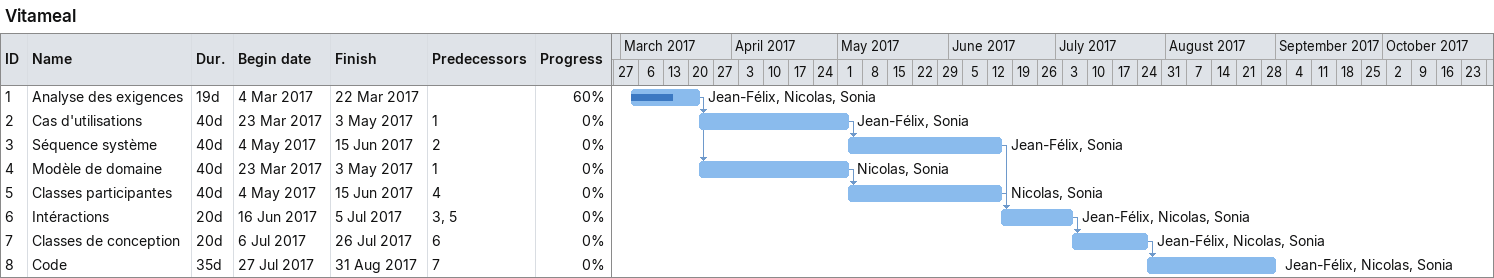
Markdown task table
Vitameal

| ID | Task | Duration | Start | Finish | Predecessors | Resources | % complete |
|---|---|---|---|---|---|---|---|
| 1 | Analyse des exigences | 19d | 2017-03-04 | 2017-03-22 |  | Jean-Félix, Nicolas, Sonia | 60 |
| 2 | Cas d'utilisations | 40d | 2017-03-23 | 2017-05-03 | 1 | Jean-Félix, Sonia | 0 |
| 3 | Séquence système | 40d | 2017-05-04 | 2017-06-15 | 2 | Jean-Félix, Sonia | 0 |
| 4 | Modèle de domaine | 40d | 2017-03-23 | 2017-05-03 | 1 | Nicolas, Sonia | 0 |
| 5 | Classes participantes | 40d | 2017-05-04 | 2017-06-15 | 4 | Nicolas, Sonia | 0 |
| 6 | Intéractions | 20d | 2017-06-16 | 2017-07-05 | 3, 5 | Jean-Félix, Nicolas, Sonia | 0 |
| 7 | Classes de conception | 20d | 2017-07-06 | 2017-07-26 | 6 | Jean-Félix, Nicolas, Sonia | 0 |
| 8 | Code | 35d | 2017-07-27 | 2017-08-31 | 7 | Jean-Félix, Nicolas, Sonia | 0 |
